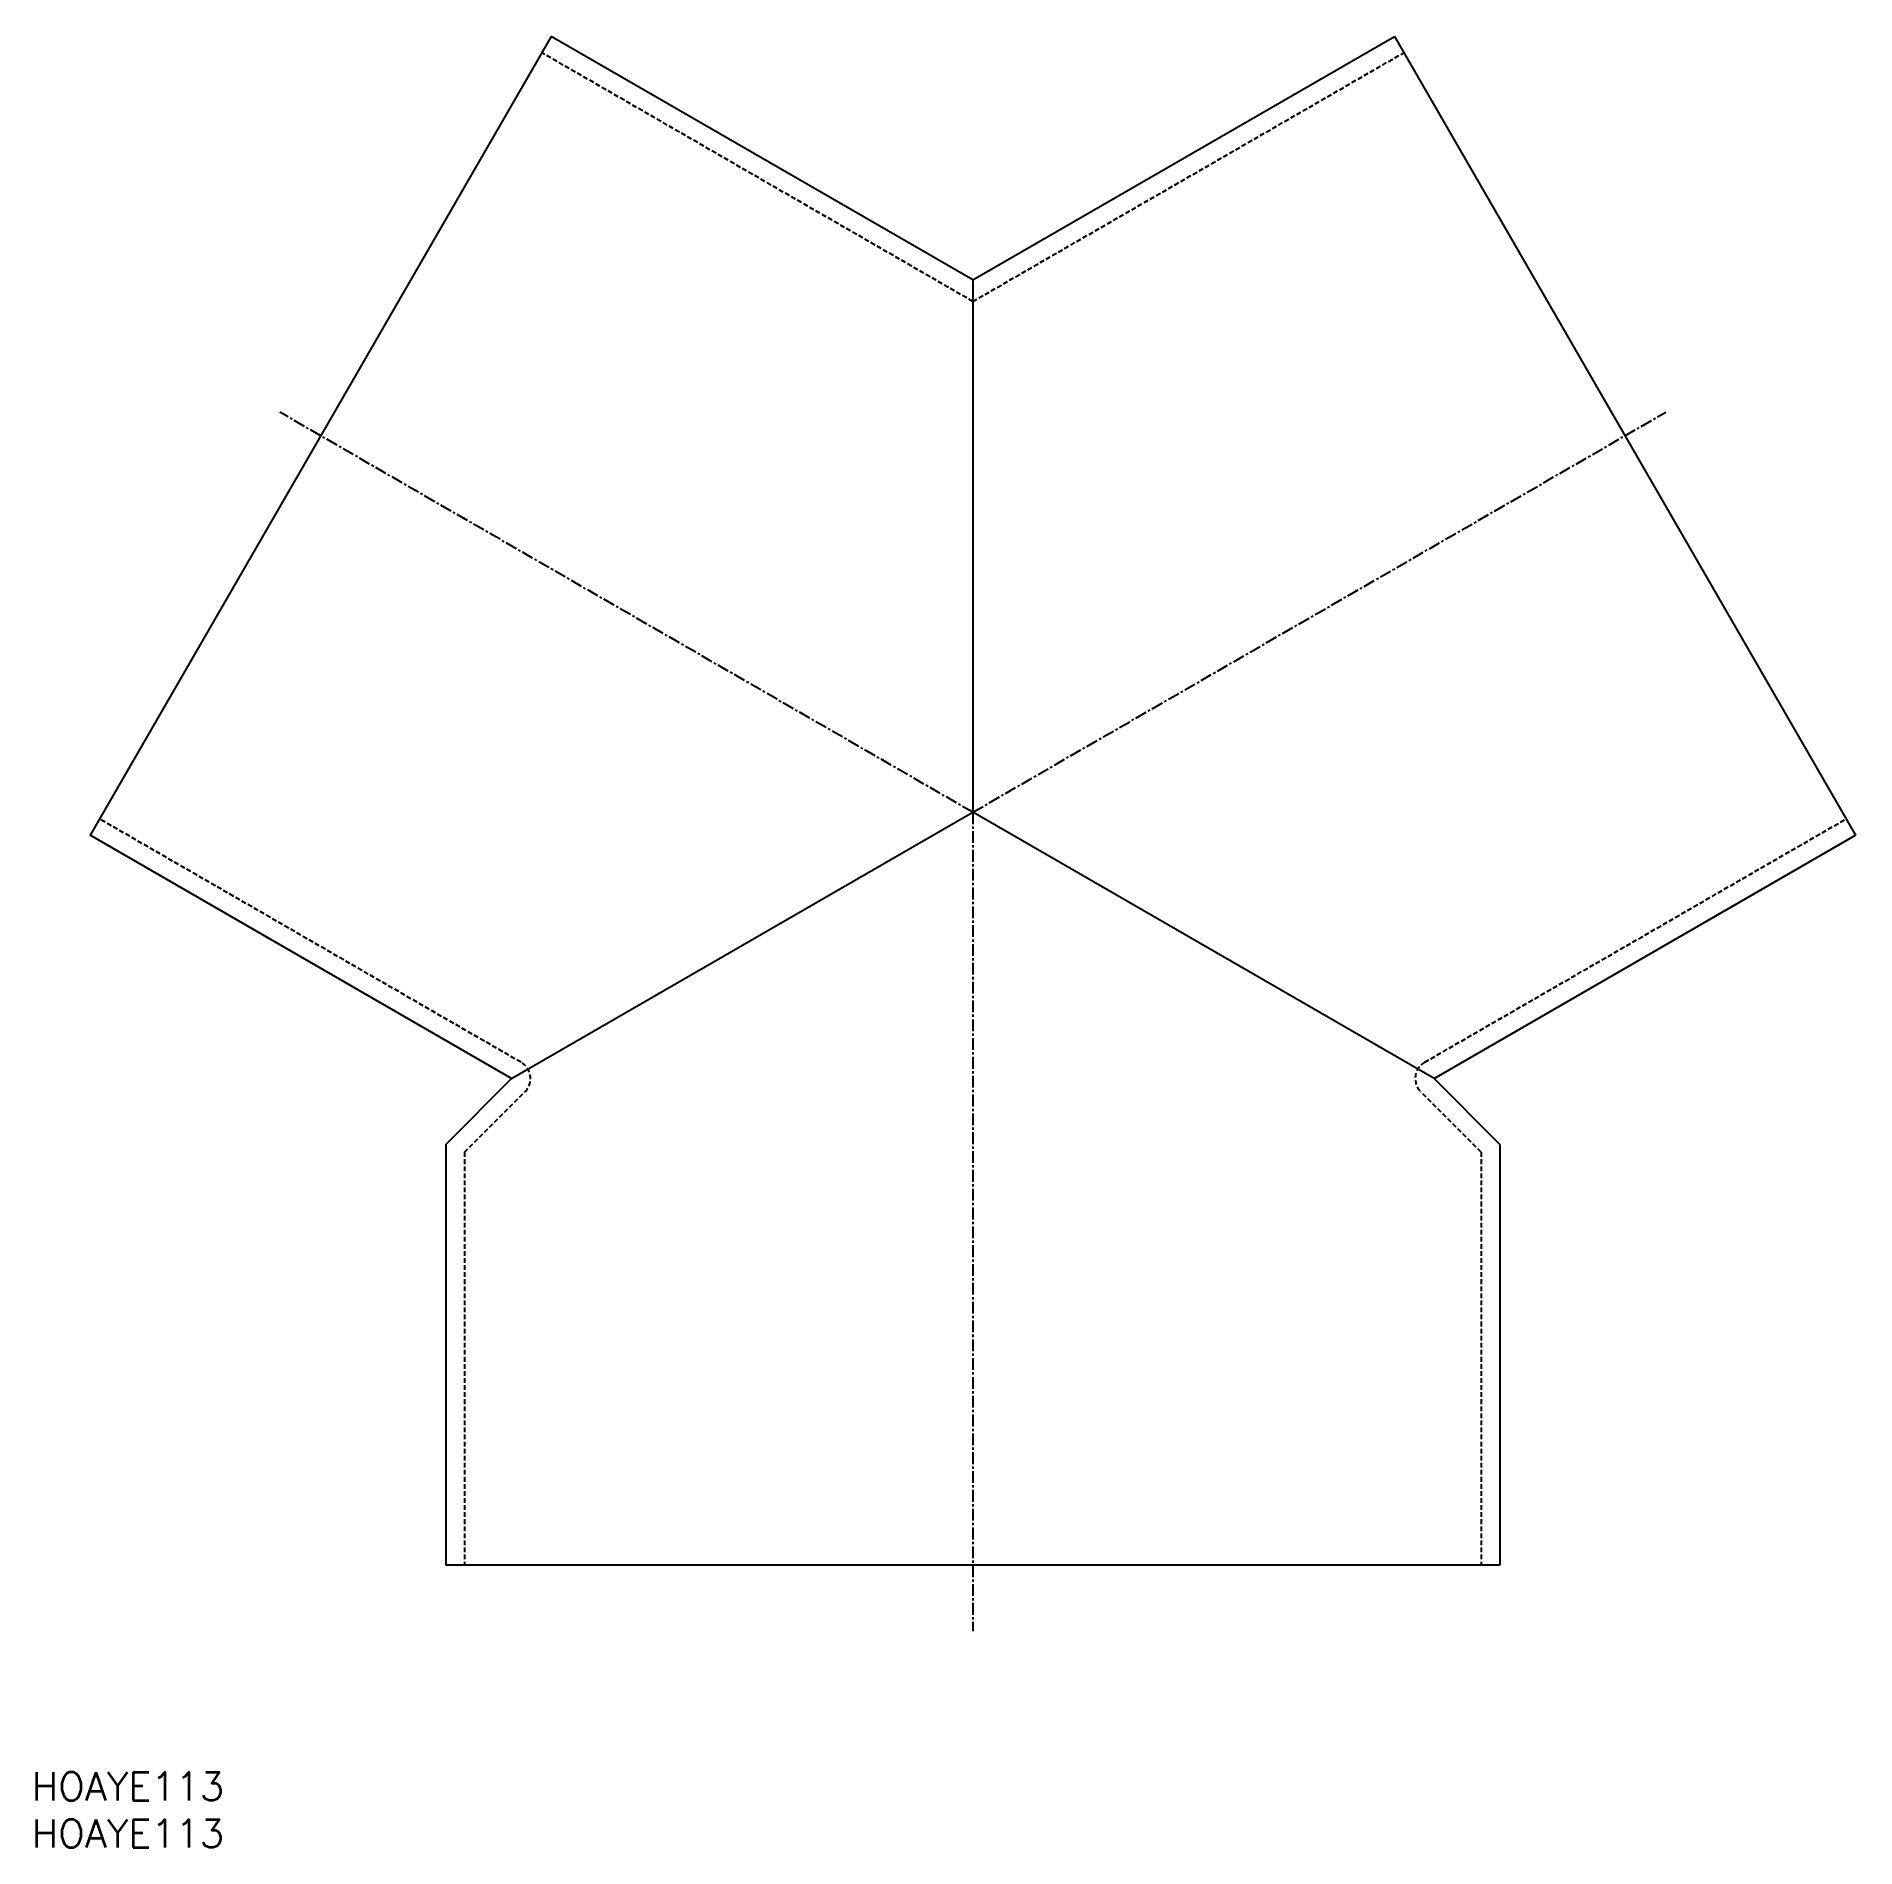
# Model space of a CAD drawing. Extents: x 1 to 194, y 0 to 192.
import ezdxf

# ---------------------------------------------------------------- set-up
doc = ezdxf.new("R2010")
doc.units = 0
doc.linetypes.add('CENTER', pattern=[2, 1.25, -0.25, 0.25, -0.25])
doc.linetypes.add('DASHED', pattern=[0.75, 0.5, -0.25])
doc.layers.get('0').update_dxf_attribs({"linetype": 'CONTINUOUS'})
doc.layers.add('CENTER', color=1, linetype='CENTER')
doc.styles.get("Standard").update_dxf_attribs({"font": 'txt.shx'})

# ---------------------------------------------------------------- blocks, each defined once
blk = doc.blocks.new('*U44')
at = {"color": 7, "linetype": 'CONTINUOUS'}
blk.add_text('HOAYE113', height=3, dxfattribs=at).set_placement((0, 0))
blk = doc.blocks.new('*U45')
at = {"color": 7, "linetype": 'CONTINUOUS'}
blk.add_text('HOAYE113', height=3, dxfattribs=at).set_placement((0, 5))

msp = doc.modelspace()

# ---------------------------------------------------------------- linework, layer by layer
at = {"color": 7, "linetype": 'CONTINUOUS'}
for p, q in [((55.22, 192.44), (6.22, 107.56)), ((100, 166.58), (55.22, 192.44)), ((100, 166.58), (144.78, 192.44)), ((144.78, 192.44), (193.78, 107.56)), ((100, 166.58), (100, 110)), ((51, 81.71), (100, 110)), ((149, 81.71), (100, 110)), ((51, 81.71), (6.22, 107.56)), ((149, 81.71), (193.78, 107.56)), ((44, 74.71), (51, 81.71)), ((156, 74.71), (149, 81.71)), ((44, 74.71), (44, 30)), ((156, 74.71), (156, 30)), ((156, 30), (44, 30))]:
    msp.add_line(p, q, dxfattribs=at)
at = {"color": 3, "linetype": 'DASHED'}
for p, q in [((100, 164.27), (54.22, 190.7)), ((100, 164.27), (145.78, 190.7)), ((52, 83.44), (7.22, 109.3)), ((148, 83.44), (192.78, 109.3)), ((46, 73.88), (52.41, 80.3)), ((154, 73.88), (147.59, 80.3)), ((46, 73.88), (46, 30)), ((154, 73.88), (154, 30))]:
    msp.add_line(p, q, dxfattribs=at)
for centre, start, end in [((51, 81.71), 315, 60), ((149, 81.71), 120, 225)]:
    msp.add_arc(centre, 2, start, end, dxfattribs=at)
at = {"layer": 'CENTER', "color": 1, "linetype": 'CENTER'}
for q in [(26.39, 152.5), (173.61, 152.5), (100, 23)]:
    msp.add_line((100, 110), q, dxfattribs=at)

# ---------------------------------------------------------------- block references
at = {"color": 7, "linetype": 'CONTINUOUS'}
for name in ['*U45', '*U44']:
    msp.add_blockref(name, (0, 0), dxfattribs=at)

doc.saveas('drawing.dxf')
